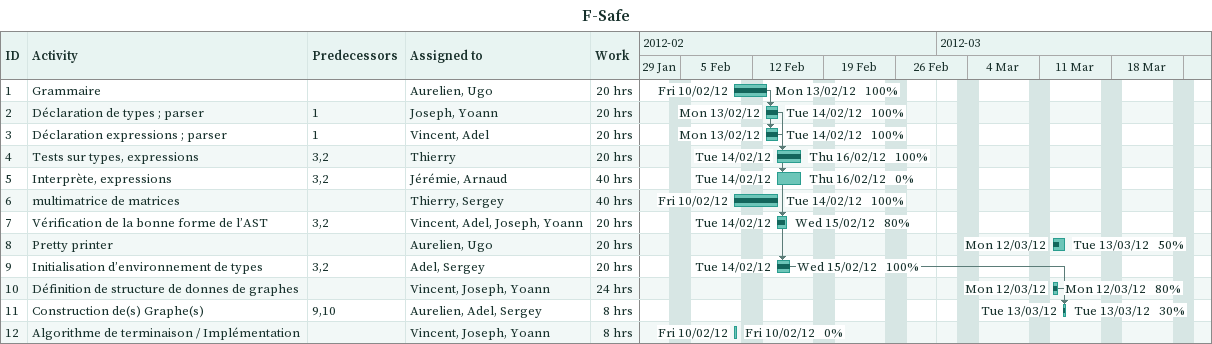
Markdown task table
F-Safe

| ID | Task | Start | Finish | Predecessors | Resources | % complete | Work (h) |
|---|---|---|---|---|---|---|---|
| 1 | Grammaire | 2012-02-10 | 2012-02-13 |  | Aurelien, Ugo | 100 | 20 |
| 2 | Déclaration de types ; parser | 2012-02-13 | 2012-02-14 | 1 | Joseph, Yoann | 100 | 20 |
| 3 | Déclaration expressions ; parser | 2012-02-13 | 2012-02-14 | 1 | Vincent, Adel | 100 | 20 |
| 4 | Tests sur types, expressions | 2012-02-14 | 2012-02-16 | 3, 2 | Thierry | 100 | 20 |
| 5 | Interprète, expressions | 2012-02-14 | 2012-02-16 | 3, 2 | Jérémie, Arnaud | 0 | 40 |
| 6 | multimatrice de matrices | 2012-02-10 | 2012-02-14 |  | Thierry, Sergey | 100 | 40 |
| 7 | Vérification de la bonne forme de l’AST | 2012-02-14 | 2012-02-15 | 3, 2 | Vincent, Adel, Joseph, Yoann | 80 | 20 |
| 8 | Pretty printer | 2012-03-12 | 2012-03-13 |  | Aurelien, Ugo | 50 | 20 |
| 9 | Initialisation d’environnement de types | 2012-02-14 | 2012-02-15 | 3, 2 | Adel, Sergey | 100 | 20 |
| 10 | Définition de structure de donnes de graphes | 2012-03-12 | 2012-03-12 |  | Vincent, Joseph, Yoann | 80 | 24 |
| 11 | Construction de(s) Graphe(s) | 2012-03-13 | 2012-03-13 | 9, 10 | Aurelien, Adel, Sergey | 30 | 8 |
| 12 | Algorithme de terminaison / Implémentation | 2012-02-10 | 2012-02-10 |  | Vincent, Joseph, Yoann | 0 | 8 |
